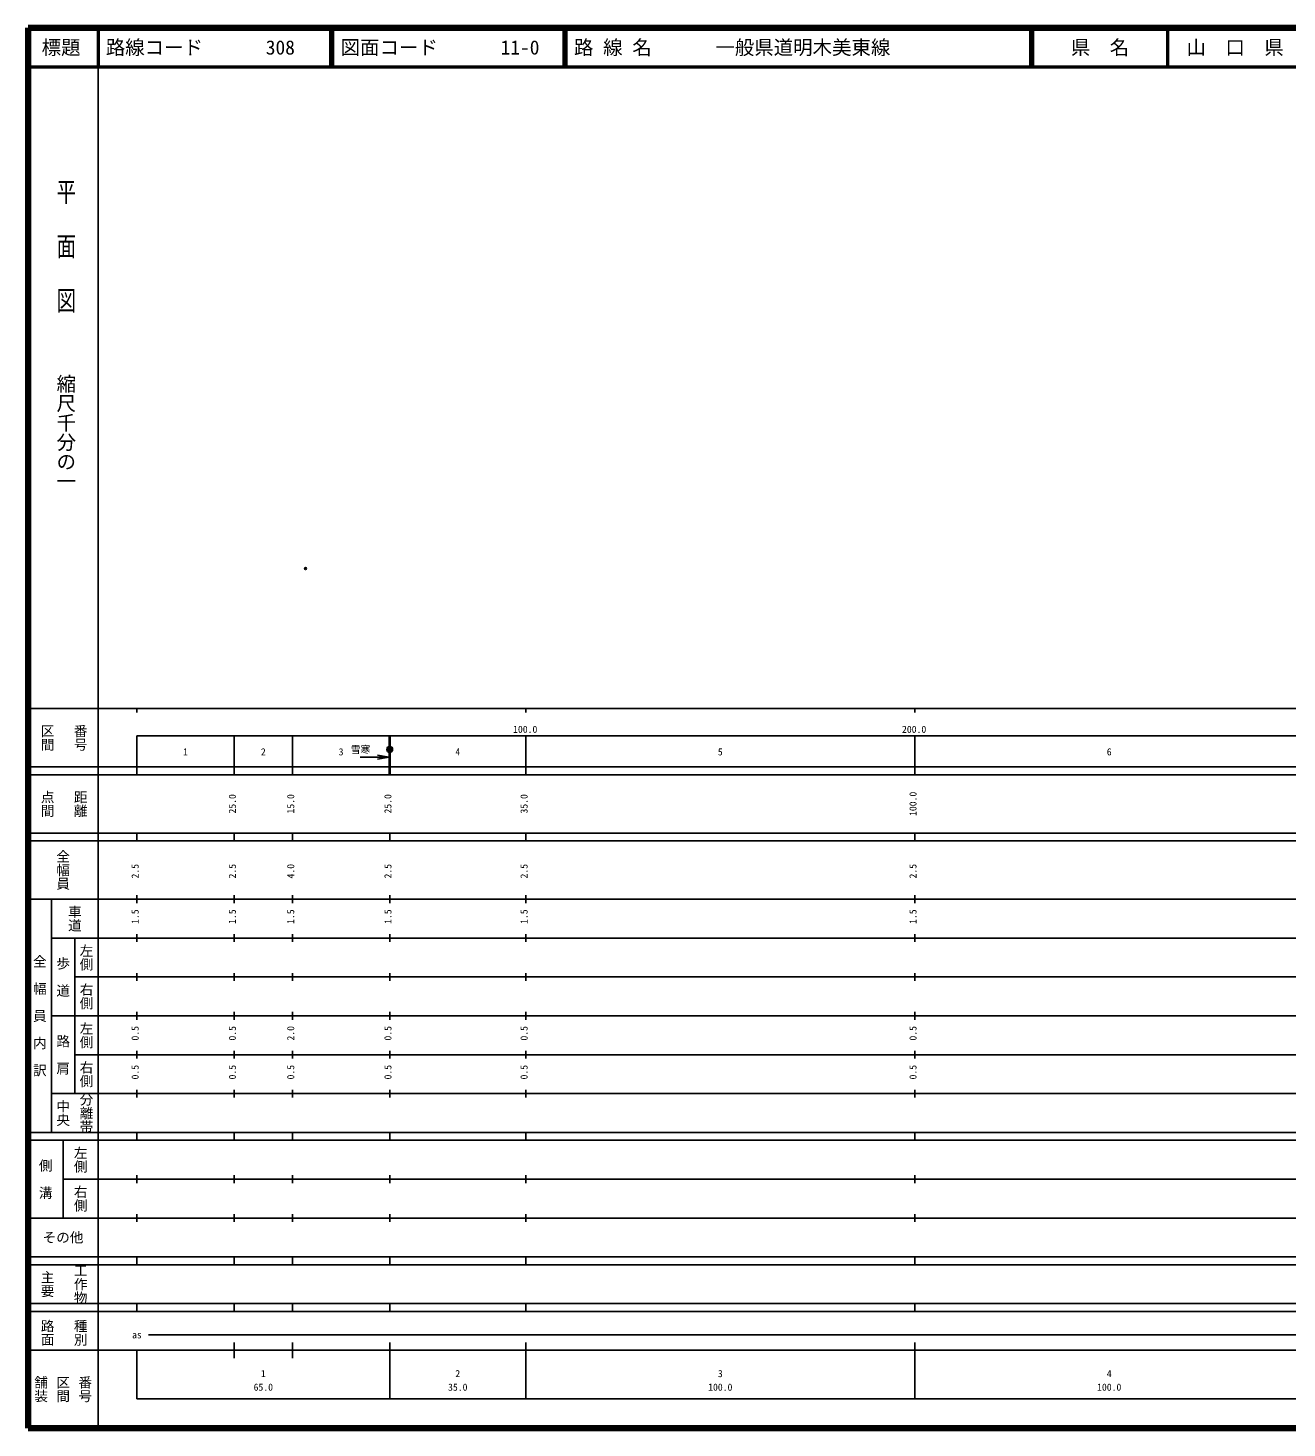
# Model space of a CAD drawing. Units: millimetres on the paper. Extents: x 40 to 680, y 20 to 380.
# Drawn here: x 40 to 363.7, y 20 to 380 of the extents above; entities that cross this region are included whole.
import ezdxf
from ezdxf.enums import TextEntityAlignment as Align

# ---------------------------------------------------------------- set-up
doc = ezdxf.new("R2010")
doc.units = ezdxf.units.MM
doc.header["$PDMODE"] = 32
doc.header["$PDSIZE"] = 0.5
doc.layers.add('M-OTRS', color=6, linetype='Continuous')
doc.layers.add('M-TTL-TXT', color=7, linetype='Continuous')
for name, color, linetype, lineweight in [('M-TTL', 2, 'Continuous', 140), ('M-TTL-BAND', 7, 'Continuous', 25), ('M-TTL-LINE', 7, 'Continuous', 50)]:
    doc.layers.add(name, color=color, linetype=linetype, lineweight=lineweight)
doc.styles.add('@ＭＳ ゴシック', font='')
doc.styles.add('ＭＳ ゴシック', font='')
doc.styles.get('@ＭＳ ゴシック').set_extended_font_data('@MS Gothic')
doc.styles.get('ＭＳ ゴシック').set_extended_font_data('MS Gothic')

msp = doc.modelspace()

# ---------------------------------------------------------------- hatches: boundary and pattern name
at = {"layer": 'M-TTL-BAND'}
msp.add_hatch(color=256, dxfattribs=at).paths.add_polyline_path([(133.75, 194.5), (133.749, 194.529), (133.748, 194.559), (133.745, 194.588), (133.741, 194.617), (133.736, 194.646), (133.729, 194.675), (133.722, 194.704), (133.713, 194.732), (133.704, 194.76), (133.693, 194.787), (133.681, 194.814), (133.668, 194.84), (133.654, 194.866), (133.639, 194.892), (133.624, 194.917), (133.607, 194.941), (133.589, 194.964), (133.57, 194.987), (133.551, 195.009), (133.53, 195.03), (133.509, 195.051), (133.487, 195.07), (133.464, 195.089), (133.441, 195.107), (133.417, 195.124), (133.392, 195.139), (133.366, 195.154), (133.34, 195.168), (133.314, 195.181), (133.287, 195.193), (133.26, 195.204), (133.232, 195.213), (133.204, 195.222), (133.175, 195.229), (133.146, 195.236), (133.117, 195.241), (133.088, 195.245), (133.059, 195.248), (133.029, 195.249), (133, 195.25), (132.971, 195.249), (132.941, 195.248), (132.912, 195.245), (132.883, 195.241), (132.854, 195.236), (132.825, 195.229), (132.796, 195.222), (132.768, 195.213), (132.74, 195.204), (132.713, 195.193), (132.686, 195.181), (132.66, 195.168), (132.634, 195.154), (132.608, 195.139), (132.583, 195.124), (132.559, 195.107), (132.536, 195.089), (132.513, 195.07), (132.491, 195.051), (132.47, 195.03), (132.449, 195.009), (132.43, 194.987), (132.411, 194.964), (132.393, 194.941), (132.376, 194.917), (132.361, 194.892), (132.346, 194.866), (132.332, 194.84), (132.319, 194.814), (132.307, 194.787), (132.296, 194.76), (132.287, 194.732), (132.278, 194.704), (132.271, 194.675), (132.264, 194.646), (132.259, 194.617), (132.255, 194.588), (132.252, 194.559), (132.251, 194.529), (132.25, 194.5), (132.251, 194.471), (132.252, 194.441), (132.255, 194.412), (132.259, 194.383), (132.264, 194.354), (132.271, 194.325), (132.278, 194.296), (132.287, 194.268), (132.296, 194.24), (132.307, 194.213), (132.319, 194.186), (132.332, 194.16), (132.346, 194.134), (132.361, 194.108), (132.376, 194.083), (132.393, 194.059), (132.411, 194.036), (132.43, 194.013), (132.449, 193.991), (132.47, 193.97), (132.491, 193.949), (132.513, 193.93), (132.536, 193.911), (132.559, 193.893), (132.583, 193.876), (132.608, 193.861), (132.634, 193.846), (132.66, 193.832), (132.686, 193.819), (132.713, 193.807), (132.74, 193.796), (132.768, 193.787), (132.796, 193.778), (132.825, 193.771), (132.854, 193.764), (132.883, 193.759), (132.912, 193.755), (132.941, 193.752), (132.971, 193.751), (133, 193.75), (133.029, 193.751), (133.059, 193.752), (133.088, 193.755), (133.117, 193.759), (133.146, 193.764), (133.175, 193.771), (133.204, 193.778), (133.232, 193.787), (133.26, 193.796), (133.287, 193.807), (133.314, 193.819), (133.34, 193.832), (133.366, 193.846), (133.392, 193.861), (133.417, 193.876), (133.441, 193.893), (133.464, 193.911), (133.487, 193.93), (133.509, 193.949), (133.53, 193.97), (133.551, 193.991), (133.57, 194.013), (133.589, 194.036), (133.607, 194.059), (133.624, 194.083), (133.639, 194.108), (133.654, 194.134), (133.668, 194.16), (133.681, 194.186), (133.693, 194.213), (133.704, 194.24), (133.713, 194.268), (133.722, 194.296), (133.729, 194.325), (133.736, 194.354), (133.741, 194.383), (133.745, 194.412), (133.748, 194.441), (133.749, 194.471)])

# ---------------------------------------------------------------- linework, layer by layer
at = {"layer": 'M-OTRS'}
msp.add_point((111.356, 241.003), dxfattribs=at)
at = {"layer": 'M-TTL'}
for p, q in [((40, 380), (40, 20)), ((680, 380), (40, 380)), ((40, 20), (680, 20))]:
    msp.add_line(p, q, dxfattribs=at)
at = {"layer": 'M-TTL-BAND'}
for p, q in [((58, 370), (58, 20)), ((40, 205), (579, 205)), ((68, 205), (68, 204)), ((168, 205), (168, 204)), ((268, 205), (268, 204)), ((68, 198), (579, 198)), ((68, 198), (68, 188)), ((93, 188), (93, 198)), ((108, 188), (108, 198)), ((132.9, 188), (132.9, 198)), ((133, 188), (133, 198)), ((133.1, 188), (133.1, 198)), ((168, 188), (168, 198)), ((268, 188), (268, 198)), ((132.9, 192.5), (125.4, 192.5)), ((132.9, 192.5), (129.9, 193)), ((132.9, 192.5), (129.9, 192)), ((40, 190), (579, 190)), ((40, 188), (579, 188)), ((40, 173), (579, 173)), ((68, 171), (68, 173)), ((93, 171), (93, 173)), ((108, 171), (108, 173)), ((133, 171), (133, 173)), ((168, 171), (168, 173)), ((268, 171), (268, 173)), ((40, 171), (579, 171)), ((40, 156), (579, 156)), ((46, 96), (46, 156)), ((68, 155), (68, 157)), ((93, 155), (93, 157)), ((108, 155), (108, 157)), ((133, 155), (133, 157)), ((168, 155), (168, 157)), ((268, 155), (268, 157)), ((46, 146), (579, 146)), ((52, 146), (52, 106)), ((68, 145), (68, 147)), ((93, 145), (93, 147)), ((108, 145), (108, 147)), ((133, 145), (133, 147)), ((168, 145), (168, 147)), ((268, 145), (268, 147)), ((68, 135), (68, 137)), ((93, 135), (93, 137)), ((108, 135), (108, 137)), ((133, 135), (133, 137)), ((168, 135), (168, 137)), ((268, 135), (268, 137)), ((52, 136), (579, 136)), ((46, 126), (579, 126)), ((68, 125), (68, 127)), ((93, 125), (93, 127)), ((108, 125), (108, 127)), ((133, 125), (133, 127)), ((168, 125), (168, 127)), ((268, 125), (268, 127)), ((52, 116), (579, 116)), ((68, 115), (68, 117)), ((93, 115), (93, 117)), ((108, 115), (108, 117)), ((133, 115), (133, 117)), ((168, 115), (168, 117)), ((268, 115), (268, 117)), ((46, 106), (579, 106)), ((68, 105), (68, 107)), ((93, 105), (93, 107)), ((108, 105), (108, 107)), ((133, 105), (133, 107)), ((168, 105), (168, 107)), ((268, 105), (268, 107)), ((40, 96), (579, 96)), ((40, 94), (579, 94)), ((49, 94), (49, 74)), ((68, 94), (68, 96)), ((93, 94), (93, 96)), ((108, 94), (108, 96)), ((133, 94), (133, 96)), ((168, 94), (168, 96)), ((268, 94), (268, 96)), ((49, 84), (579, 84)), ((68, 83), (68, 85)), ((93, 83), (93, 85)), ((108, 83), (108, 85)), ((133, 83), (133, 85)), ((168, 83), (168, 85)), ((268, 83), (268, 85)), ((40, 74), (579, 74)), ((68, 73), (68, 75)), ((93, 73), (93, 75)), ((108, 73), (108, 75)), ((133, 73), (133, 75)), ((168, 73), (168, 75)), ((268, 73), (268, 75)), ((40, 64), (579, 64)), ((40, 62), (579, 62)), ((68, 62), (68, 64)), ((93, 62), (93, 64)), ((108, 62), (108, 64)), ((133, 62), (133, 64)), ((168, 62), (168, 64)), ((268, 62), (268, 64)), ((40, 52), (579, 52)), ((68, 50), (68, 52)), ((93, 50), (93, 52)), ((108, 50), (108, 52)), ((133, 50), (133, 52)), ((168, 50), (168, 52)), ((268, 50), (268, 52)), ((40, 50), (579, 50)), ((71, 44), (565, 44)), ((40, 40), (579, 40)), ((68, 40), (68, 27.5)), ((93, 38), (93, 42)), ((108, 38), (108, 42)), ((133, 27.5), (133, 42)), ((168, 27.5), (168, 42)), ((268, 27.5), (268, 42)), ((68, 27.5), (579, 27.5))]:
    msp.add_line(p, q, dxfattribs=at)
for radius in [0.75, 0.7]:
    msp.add_circle((133, 194.5), radius, dxfattribs=at)
at = {"layer": 'M-TTL-LINE'}
for p, q in [((58, 380), (58, 370)), ((117.75, 380), (117.75, 370)), ((118.25, 380), (118.25, 370)), ((177.75, 380), (177.75, 370)), ((178.25, 380), (178.25, 370)), ((297.75, 380), (297.75, 370)), ((298.25, 380), (298.25, 370)), ((333, 380), (333, 370)), ((40, 370), (680, 370))]:
    msp.add_line(p, q, dxfattribs=at)

# ---------------------------------------------------------------- texts
at = {"layer": 'M-TTL-BAND', "style": '@ＭＳ ゴシック', "width": 1.4}
msp.add_text('平  面  図', height=3.666, rotation=270, dxfattribs=at).set_placement((49.777, 306.475), align=Align.MIDDLE_RIGHT)
at = {"layer": 'M-TTL-BAND', "style": '@ＭＳ ゴシック'}
msp.add_text('縮尺千分の一', height=3.666, rotation=270, dxfattribs=at).set_placement((49.777, 261.03), align=Align.MIDDLE_RIGHT)
for s, p in [('区間', (45, 197.5)), ('番号', (53.5, 197.5)), ('点間', (45, 180.5)), ('距離', (53.5, 180.5)), ('全幅員', (49, 163.5)), ('車道', (52, 151)), ('左側', (55, 141)), ('全\u3000幅\u3000員\u3000内\u3000訳', (43, 126)), ('歩\u3000道', (49, 136)), ('右側', (55, 131)), ('左側', (55, 121)), ('路\u3000肩', (49, 116)), ('右側', (55, 111)), ('分離帯', (55, 101)), ('中央', (49, 101)), ('左側', (53.5, 89)), ('側\u3000溝', (44.5, 84)), ('右側', (53.5, 79)), ('工作物', (53.5, 57)), ('主要', (45, 57)), ('路面', (45, 44.5)), ('種別', (53.5, 44.5)), ('舗装', (43.333, 30)), ('区間', (49, 30)), ('番号', (54.667, 30))]:
    msp.add_text(s, height=2.566, rotation=270, dxfattribs=at).set_placement(p, align=Align.MIDDLE_CENTER)
at = {"layer": 'M-TTL-BAND', "style": 'ＭＳ ゴシック'}
for s, p in [('100.0', (167.844, 198.195)), ('200.0', (267.844, 198.195)), ('1', (80.5, 192.405)), ('2', (100.5, 192.405)), ('3', (120.5, 192.405)), ('4', (150.5, 192.405)), ('5', (218, 192.405)), ('6', (318, 192.405)), ('as', (68, 42.5)), ('1', (100.5, 32.523)), ('2', (150.5, 32.523)), ('3', (218, 32.523)), ('4', (318, 32.523)), ('65.0', (100.5, 29.033)), ('35.0', (150.5, 29.033)), ('100.0', (218, 29.033)), ('100.0', (318, 29.033))]:
    msp.add_text(s, height=1.833, dxfattribs=at).set_placement(p, align=Align.BOTTOM_CENTER)
msp.add_text('雪寒', height=1.833, dxfattribs=at).set_placement((128, 193), align=Align.BOTTOM_RIGHT)
for s, p in [('25.0', (94, 180.5)), ('15.0', (109, 180.5)), ('25.0', (134, 180.5)), ('35.0', (169, 180.5)), ('100.0', (269, 180.5)), ('2.5', (69, 163.174)), ('2.5', (94, 163.174)), ('4.0', (109, 163.174)), ('2.5', (134, 163.174)), ('2.5', (169, 163.174)), ('2.5', (269, 163.174)), ('1.5', (69, 151.5)), ('1.5', (94, 151.5)), ('1.5', (109, 151.5)), ('1.5', (134, 151.5)), ('1.5', (169, 151.5)), ('1.5', (269, 151.5)), ('0.5', (69, 121.5)), ('0.5', (94, 121.5)), ('2.0', (109, 121.5)), ('0.5', (134, 121.5)), ('0.5', (169, 121.5)), ('0.5', (269, 121.5)), ('0.5', (69, 111.5)), ('0.5', (94, 111.5)), ('0.5', (109, 111.5)), ('0.5', (134, 111.5)), ('0.5', (169, 111.5)), ('0.5', (269, 111.5))]:
    msp.add_text(s, height=1.833, rotation=90, dxfattribs=at).set_placement(p, align=Align.BOTTOM_CENTER)
msp.add_text('その他', height=2.566, dxfattribs=at).set_placement((49, 69), align=Align.MIDDLE_CENTER)
at = {"layer": 'M-TTL-TXT', "style": 'ＭＳ ゴシック'}
for s, p in [('標題', (48.5, 375)), ('県\u3000名', (315.625, 375)), ('山\u3000口\u3000県', (350.375, 375))]:
    msp.add_text(s, height=3.666, dxfattribs=at).set_placement(p, align=Align.MIDDLE_CENTER)
for s, p in [('路線コード', (60, 375)), ('308', (101.142, 375)), ('図面コード', (120.38, 375)), ('11-0', (161.521, 375)), ('路 線 名', (180.38, 375)), ('一般県道明木美東線', (216.734, 375))]:
    msp.add_text(s, height=3.666, dxfattribs=at).set_placement(p, align=Align.MIDDLE_LEFT)

doc.saveas('drawing.dxf')
